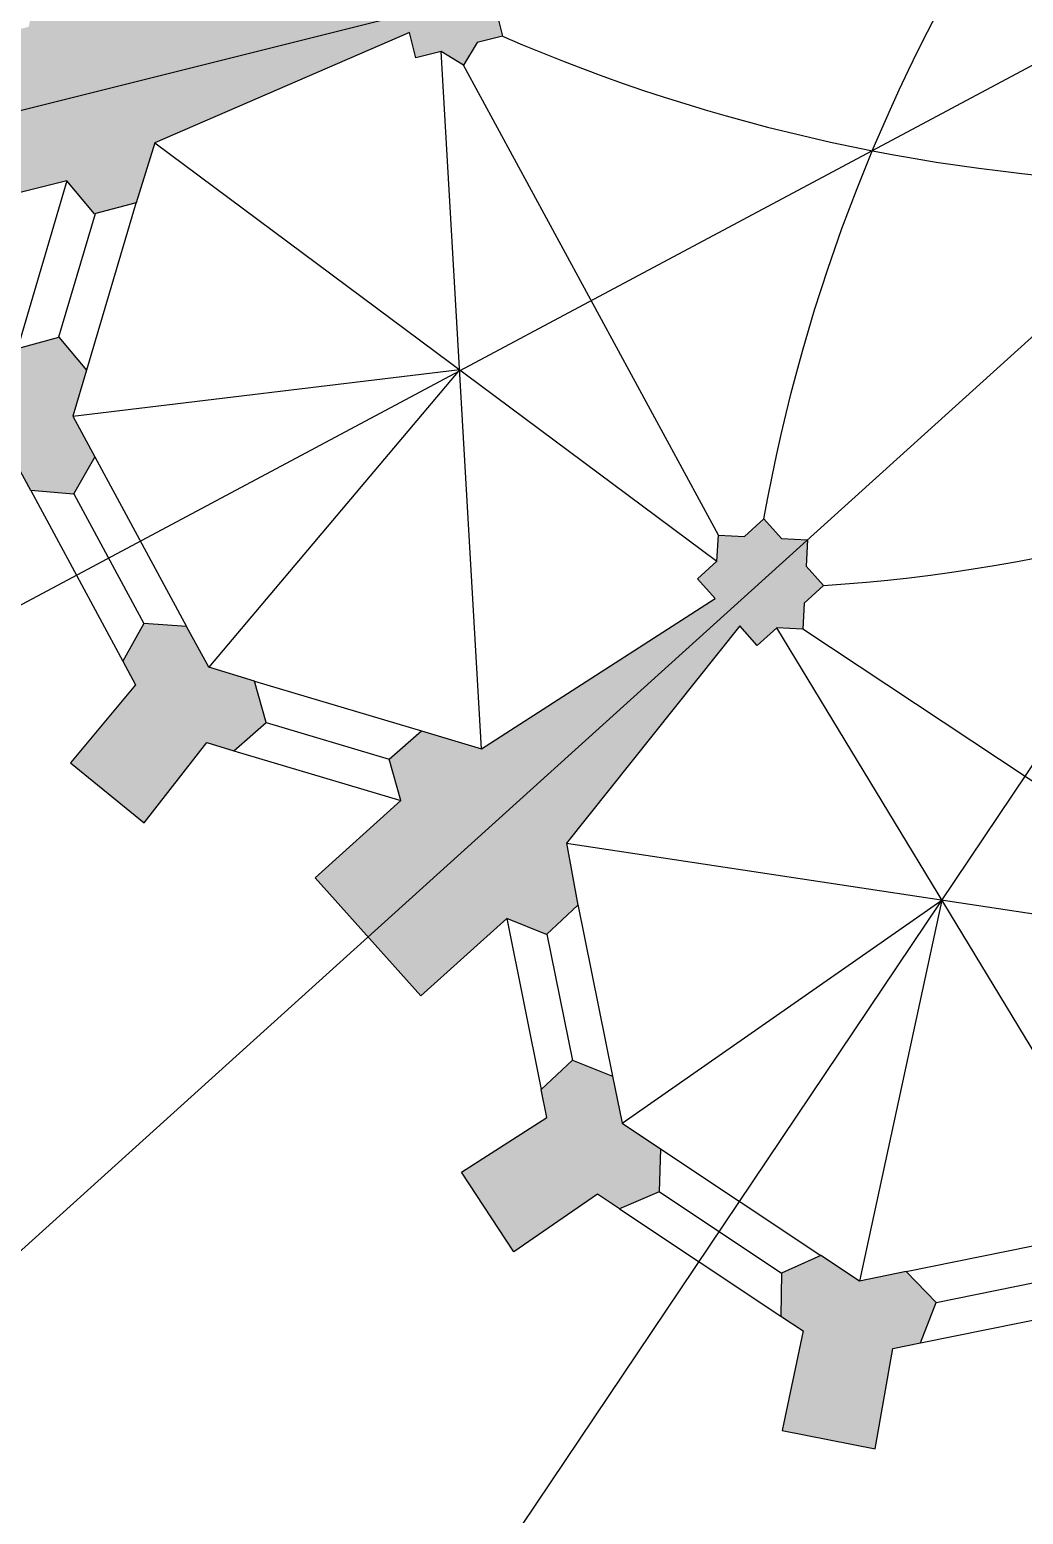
# Model space of a CAD drawing. Extents: x 309 to 370, y -277 to -28.
# Drawn here: x 325.39 to 336.54, y -181.43 to -164.76 of the extents above; entities that cross this region are included whole.
import ezdxf

# ---------------------------------------------------------------- set-up
doc = ezdxf.new("R2010")
doc.units = 0
for name, color, linetype in [('BASE_PLAN', 7, 'CONTINUOUS'), ('LINE_OF_SYMMETRY', 7, 'CONTINUOUS'), ('POCHE', 7, 'CONTINUOUS'), ('VAULT_LINES', 7, 'CONTINUOUS')]:
    doc.layers.add(name, color=color, linetype=linetype)

# ---------------------------------------------------------------- blocks, each defined once
blk = doc.blocks.new('*U8')
at = {"layer": 'POCHE', "linetype": 'CONTINUOUS'}
for points in [[(334.269, -180.571), (334.069, -178.611), (334.269, -178.521)], [(334.269, -180.571), (334.269, -178.521), (334.702, -180.656)], [(334.702, -180.656), (334.269, -178.521), (334.702, -178.809)], [(334.069, -179.367), (333.829, -178.718), (334.069, -178.611)], [(334.069, -180.532), (334.069, -178.611), (334.269, -180.571)], [(333.829, -179.208), (333.82, -179.202), (333.829, -178.718)], [(333.829, -179.208), (333.829, -178.718), (334.069, -179.367)], [(334.879, -180.691), (334.702, -178.809), (334.879, -178.773)], [(334.702, -180.656), (334.702, -178.809), (334.879, -180.691)], [(335.079, -179.565), (334.879, -178.773), (335.079, -178.732)], [(334.879, -180.691), (334.879, -178.773), (335.079, -179.565)], [(335.227, -179.535), (335.079, -178.732), (335.227, -178.702)], [(335.079, -179.565), (335.079, -178.732), (335.227, -179.535)], [(335.227, -179.535), (335.227, -178.702), (335.389, -179.502)], [(335.389, -179.502), (335.227, -178.702), (335.389, -178.87)], [(335.389, -179.502), (335.389, -178.87), (335.562, -179.05)], [(334.069, -180.532), (333.833, -180.486), (334.069, -179.367)]]:
    blk.add_solid(points, dxfattribs=at)
blk = doc.blocks.new('*U10')
at = {"layer": 'POCHE', "linetype": 'CONTINUOUS'}
for points in [[(325.25, -169.67), (325.159, -168.641), (325.25, -168.336)], [(325.257, -169.669), (325.25, -168.336), (325.257, -168.334)], [(325.25, -169.67), (325.25, -168.336), (325.257, -169.669)], [(325.399, -169.932), (325.257, -168.334), (325.399, -168.295)], [(325.257, -169.669), (325.257, -168.334), (325.399, -169.932)], [(325.715, -169.959), (325.399, -168.295), (325.715, -168.21)], [(325.399, -169.932), (325.399, -168.295), (325.715, -169.959)], [(325.715, -169.959), (325.715, -168.21), (325.873, -169.973)], [(325.873, -169.973), (325.715, -168.21), (325.873, -168.398)], [(325.873, -169.096), (325.873, -168.398), (326.026, -168.581)], [(325.159, -169.68), (324.125, -168.724), (325.159, -168.641)], [(325.159, -169.68), (325.159, -168.641), (325.25, -169.67)], [(324.125, -169.796), (324.024, -168.732), (324.125, -168.724)], [(324.125, -169.796), (324.125, -168.724), (325.159, -169.68)], [(325.873, -169.973), (325.873, -169.096), (325.879, -169.973)], [(325.879, -169.973), (325.873, -169.096), (325.879, -169.108)], [(325.879, -169.973), (325.879, -169.108), (326.12, -169.554)]]:
    blk.add_solid(points, dxfattribs=at)
blk = doc.blocks.new('*U11')
at = {"layer": 'POCHE', "linetype": 'CONTINUOUS'}
for points in [[(326.668, -173.659), (326.577, -171.591), (326.668, -171.426)], [(326.668, -173.659), (326.668, -171.426), (326.673, -173.662)], [(326.673, -173.662), (326.668, -171.426), (326.673, -171.426)], [(326.673, -173.662), (326.673, -171.426), (327.149, -173.053)], [(327.149, -173.053), (326.673, -171.426), (327.149, -171.46)], [(327.149, -173.053), (327.149, -171.46), (327.376, -172.763)], [(327.376, -172.763), (327.149, -171.46), (327.376, -171.879)], [(326.577, -172.112), (326.434, -171.849), (326.577, -171.591)], [(326.577, -173.584), (326.577, -171.591), (326.668, -173.659)], [(327.376, -172.763), (327.376, -171.879), (327.397, -172.769)], [(327.397, -172.769), (327.376, -171.879), (327.397, -171.917)], [(327.397, -172.769), (327.397, -171.917), (327.679, -172.853)], [(327.679, -172.853), (327.397, -171.917), (327.679, -172.002)], [(327.679, -172.853), (327.679, -172.002), (327.911, -172.651)], [(327.911, -172.651), (327.679, -172.002), (327.911, -172.071)], [(326.577, -173.584), (325.846, -172.989), (326.577, -172.112)], [(327.911, -172.651), (327.911, -172.071), (328.043, -172.536)]]:
    blk.add_solid(points, dxfattribs=at)
blk = doc.blocks.new('*U12')
at = {"layer": 'POCHE', "linetype": 'CONTINUOUS'}
for points in [[(333.556, -171.671), (333.412, -170.448), (333.556, -170.318)], [(333.63, -171.604), (333.556, -170.318), (333.63, -170.251)], [(333.556, -171.671), (333.556, -170.318), (333.63, -171.604)], [(333.63, -171.604), (333.63, -170.251), (333.774, -171.474)], [(333.774, -171.474), (333.63, -170.251), (333.774, -170.412)], [(333.119, -171.754), (333.103, -170.727), (333.119, -170.433)], [(333.119, -171.754), (333.119, -170.433), (333.359, -171.453)], [(333.359, -171.453), (333.119, -170.433), (333.359, -170.445)], [(333.359, -171.453), (333.359, -170.445), (333.412, -171.511)], [(333.412, -171.511), (333.359, -170.445), (333.412, -170.448)], [(333.412, -171.511), (333.412, -170.448), (333.556, -171.671)], [(333.774, -171.474), (333.774, -170.412), (333.826, -171.477)], [(333.826, -171.477), (333.774, -170.412), (333.826, -170.47)], [(333.826, -171.477), (333.826, -170.47), (334.067, -171.49)], [(334.067, -171.49), (333.826, -170.47), (334.067, -170.483)], [(334.067, -171.49), (334.067, -170.483), (334.082, -171.196)], [(334.082, -171.196), (334.067, -170.483), (334.082, -170.483)], [(334.082, -171.196), (334.082, -170.483), (334.104, -171.176)], [(334.104, -171.176), (334.082, -170.483), (334.104, -170.485)], [(334.104, -170.78), (334.104, -170.485), (334.119, -170.485)], [(333.082, -171.143), (332.885, -170.924), (333.082, -170.747)], [(333.103, -171.773), (333.082, -170.747), (333.103, -170.727)], [(333.082, -171.801), (333.082, -170.747), (333.103, -171.773)], [(333.103, -171.773), (333.103, -170.727), (333.119, -171.754)], [(334.104, -171.176), (334.104, -170.78), (334.3, -170.998)], [(333.082, -171.801), (331.413, -172.217), (333.082, -171.143)], [(331.413, -173.892), (331.413, -172.217), (333.082, -171.801)], [(331.413, -174.708), (331.19, -172.361), (331.413, -172.217)], [(331.19, -174.917), (330.743, -172.649), (331.19, -172.361)], [(331.19, -174.917), (331.19, -172.361), (331.413, -174.708)], [(329.78, -175.606), (329.555, -172.831), (329.78, -172.635)], [(329.786, -175.601), (329.78, -172.635), (329.786, -172.629)], [(329.78, -175.606), (329.78, -172.635), (329.786, -175.601)], [(329.786, -175.601), (329.786, -172.629), (330.461, -174.991)], [(330.461, -174.991), (329.786, -172.629), (330.461, -172.831)], [(330.743, -174.736), (330.461, -172.831), (330.743, -172.649)], [(330.743, -174.736), (330.743, -172.649), (331.19, -174.917)], [(329.555, -173.412), (329.422, -172.947), (329.555, -172.831)], [(329.555, -175.355), (329.555, -172.831), (329.78, -175.606)], [(330.461, -174.991), (330.461, -172.831), (330.743, -174.736)], [(329.555, -175.355), (329.186, -173.745), (329.555, -173.412)], [(329.186, -174.944), (328.592, -174.282), (329.186, -173.745)], [(329.186, -174.944), (329.186, -173.745), (329.555, -175.355)], [(331.413, -174.708), (331.413, -173.892), (331.542, -174.587)]]:
    blk.add_solid(points, dxfattribs=at)
blk = doc.blocks.new('*U13')
at = {"layer": 'POCHE', "linetype": 'CONTINUOUS'}
for points in [[(331.483, -178.023), (331.194, -176.599), (331.483, -176.328)], [(331.483, -178.023), (331.483, -176.328), (331.761, -177.832)], [(331.761, -177.832), (331.483, -176.328), (331.761, -176.44)], [(331.761, -177.832), (331.761, -176.44), (331.931, -177.945)], [(331.931, -177.945), (331.761, -176.44), (331.931, -176.509)], [(331.931, -177.945), (331.931, -176.509), (332.009, -177.997)], [(332.009, -177.997), (331.931, -176.509), (332.009, -176.899)], [(331.194, -176.971), (331.131, -176.658), (331.194, -176.599)], [(331.194, -178.222), (331.194, -176.599), (331.483, -178.023)], [(331.194, -178.222), (330.821, -177.21), (331.194, -176.971)], [(332.009, -177.997), (332.009, -176.899), (332.037, -177.985)], [(332.037, -177.985), (332.009, -176.899), (332.037, -177.036)], [(332.037, -177.985), (332.037, -177.036), (332.453, -177.808)], [(332.453, -177.808), (332.037, -177.036), (332.453, -177.313)], [(330.821, -178.478), (330.234, -177.586), (330.821, -177.21)], [(330.821, -178.478), (330.821, -177.21), (331.194, -178.222)], [(332.453, -177.808), (332.453, -177.313), (332.469, -177.324)]]:
    blk.add_solid(points, dxfattribs=at)
blk = doc.blocks.new('*U14')
at = {"layer": 'POCHE', "linetype": 'CONTINUOUS'}
for points in [[(329.916, -165.027), (329.765, -164.028), (329.916, -163.776)], [(329.916, -165.027), (329.916, -163.776), (330.008, -165.004)], [(330.008, -165.004), (329.916, -163.776), (330.008, -163.831)], [(330.008, -165.004), (330.008, -163.831), (330.168, -165.101)], [(330.168, -165.101), (330.008, -163.831), (330.168, -163.927)], [(330.259, -165.156), (330.168, -163.927), (330.259, -163.905)], [(330.168, -165.101), (330.168, -163.927), (330.259, -165.156)], [(330.41, -164.903), (330.259, -163.905), (330.41, -163.867)], [(330.259, -165.156), (330.259, -163.905), (330.41, -164.903)], [(330.453, -164.893), (330.41, -163.867), (330.453, -163.856)], [(330.41, -164.903), (330.41, -163.867), (330.453, -164.893)], [(330.453, -164.893), (330.453, -163.856), (330.524, -164.875)], [(330.524, -164.875), (330.453, -163.856), (330.524, -164.142)], [(325.806, -166.456), (325.477, -164.253), (325.806, -164.177)], [(325.947, -166.624), (325.806, -164.177), (325.947, -164.145)], [(325.806, -166.456), (325.806, -164.177), (325.947, -166.624)], [(325.947, -166.624), (325.947, -164.145), (326.116, -166.826)], [(326.116, -166.826), (325.947, -164.145), (326.116, -164.312)], [(329.552, -164.385), (329.481, -164.099), (329.552, -164.082)], [(329.652, -164.789), (329.552, -164.082), (329.652, -164.057)], [(329.552, -164.833), (329.552, -164.082), (329.652, -164.789)], [(329.723, -165.075), (329.652, -164.057), (329.723, -164.039)], [(329.652, -164.789), (329.652, -164.057), (329.723, -165.075)], [(329.765, -165.065), (329.723, -164.039), (329.765, -164.028)], [(329.723, -165.075), (329.723, -164.039), (329.765, -165.065)], [(329.765, -165.065), (329.765, -164.028), (329.916, -165.027)], [(330.524, -164.875), (330.524, -164.142), (330.624, -164.85)], [(330.624, -164.85), (330.524, -164.142), (330.624, -164.202)], [(325.477, -166.538), (325.376, -164.727), (325.477, -164.253)], [(325.477, -166.538), (325.477, -164.253), (325.806, -166.456)], [(326.116, -166.826), (326.116, -164.312), (326.448, -166.737)], [(326.448, -166.737), (326.116, -164.312), (326.448, -164.64)], [(330.624, -164.546), (330.624, -164.202), (330.775, -164.294)], [(329.552, -164.833), (326.793, -164.612), (329.552, -164.385)], [(326.581, -166.701), (326.448, -164.64), (326.581, -164.629)], [(326.448, -166.737), (326.448, -164.64), (326.581, -166.701)], [(326.793, -166.027), (326.581, -164.629), (326.793, -164.612)], [(326.581, -166.701), (326.581, -164.629), (326.793, -166.027)], [(326.793, -166.027), (326.793, -164.612), (329.552, -164.833)], [(330.624, -164.85), (330.624, -164.546), (330.695, -164.832)], [(325.376, -166.563), (324.549, -164.934), (325.376, -164.727)], [(325.376, -166.563), (325.376, -164.727), (325.477, -166.538)], [(324.334, -165.906), (324.119, -165.041), (324.334, -164.987)], [(324.549, -166.77), (324.334, -164.987), (324.549, -164.934)], [(324.334, -165.906), (324.334, -164.987), (324.549, -166.77)], [(324.549, -166.77), (324.549, -164.934), (325.376, -166.563)]]:
    blk.add_solid(points, dxfattribs=at)

msp = doc.modelspace()

# ---------------------------------------------------------------- linework, layer by layer
at = {"layer": 'BASE_PLAN'}
for p, q in [((330.624, -164.546), (330.695, -164.832)), ((329.652, -164.789), (326.793, -166.027)), ((329.723, -165.075), (329.652, -164.789)), ((330.695, -164.832), (330.41, -164.903)), ((330.008, -165.004), (329.723, -165.075)), ((330.259, -165.156), (330.008, -165.004)), ((330.41, -164.903), (330.259, -165.156)), ((326.793, -166.027), (326.581, -166.701)), ((325.806, -166.456), (324.549, -166.77)), ((325.806, -166.456), (325.25, -168.336)), ((326.116, -166.826), (325.806, -166.456)), ((326.121, -166.825), (325.711, -168.211)), ((326.583, -166.694), (326.026, -168.581)), ((326.581, -166.701), (326.116, -166.826)), ((325.25, -168.336), (325.715, -168.21)), ((325.715, -168.21), (326.026, -168.581)), ((326.026, -168.581), (325.873, -169.096)), ((325.873, -169.096), (326.12, -169.554)), ((325.399, -169.932), (325.257, -169.669)), ((326.12, -169.554), (325.879, -169.973)), ((326.12, -169.554), (327.149, -171.46)), ((325.399, -169.932), (326.434, -171.849)), ((325.879, -169.973), (325.399, -169.932)), ((325.882, -169.969), (326.668, -171.426)), ((333.412, -170.448), (333.63, -170.251)), ((333.63, -170.251), (333.826, -170.47)), ((333.103, -170.727), (333.119, -170.433)), ((333.119, -170.433), (333.412, -170.448)), ((333.826, -170.47), (334.119, -170.485)), ((334.119, -170.485), (334.104, -170.78)), ((332.885, -170.924), (333.103, -170.727)), ((334.104, -170.78), (334.3, -170.998)), ((333.082, -171.143), (332.885, -170.924)), ((334.3, -170.998), (334.082, -171.196)), ((330.461, -172.831), (333.082, -171.143)), ((334.082, -171.196), (334.067, -171.49)), ((326.668, -171.426), (326.434, -171.849)), ((327.149, -171.46), (326.668, -171.426)), ((327.397, -171.917), (327.149, -171.46)), ((333.359, -171.453), (331.413, -173.892)), ((333.556, -171.671), (333.359, -171.453)), ((333.774, -171.474), (333.556, -171.671)), ((334.067, -171.49), (333.774, -171.474)), ((326.434, -171.849), (326.577, -172.112)), ((327.911, -172.071), (327.397, -171.917)), ((326.577, -172.112), (325.846, -172.989)), ((328.043, -172.536), (327.911, -172.071)), ((327.911, -172.071), (329.786, -172.629)), ((327.679, -172.853), (328.043, -172.536)), ((328.043, -172.536), (329.422, -172.947)), ((329.422, -172.947), (329.786, -172.629)), ((329.786, -172.629), (330.461, -172.831)), ((326.673, -173.662), (327.376, -172.763)), ((327.376, -172.763), (327.679, -172.853)), ((327.679, -172.853), (329.555, -173.412)), ((325.846, -172.989), (326.673, -173.662)), ((329.555, -173.412), (329.422, -172.947)), ((328.592, -174.282), (329.555, -173.412)), ((331.413, -173.892), (331.542, -174.587)), ((329.78, -175.606), (328.592, -174.282)), ((331.542, -174.587), (331.19, -174.917)), ((331.541, -174.581), (331.931, -176.509)), ((330.743, -174.736), (329.78, -175.606)), ((331.19, -174.917), (330.743, -174.736)), ((330.743, -174.736), (331.131, -176.658)), ((331.193, -174.914), (331.48, -176.331)), ((331.131, -176.658), (331.483, -176.328)), ((331.483, -176.328), (331.931, -176.509)), ((331.931, -176.509), (332.037, -177.036)), ((331.194, -176.971), (331.131, -176.658)), ((330.234, -177.586), (331.194, -176.971)), ((332.037, -177.036), (332.469, -177.324)), ((332.469, -177.324), (332.453, -177.808)), ((332.469, -177.324), (334.269, -178.521)), ((330.821, -178.478), (330.234, -177.586)), ((331.761, -177.832), (330.821, -178.478)), ((332.009, -177.997), (331.761, -177.832)), ((332.453, -177.808), (332.009, -177.997)), ((332.453, -177.803), (333.829, -178.718)), ((332.009, -177.997), (333.82, -179.202)), ((335.227, -178.702), (337.145, -178.312)), ((334.269, -178.521), (333.829, -178.718)), ((334.702, -178.809), (334.269, -178.521)), ((333.829, -178.718), (333.82, -179.202)), ((335.227, -178.702), (334.702, -178.809)), ((335.562, -179.05), (335.227, -178.702)), ((335.562, -179.05), (336.972, -178.763)), ((335.389, -179.502), (335.562, -179.05)), ((335.389, -179.502), (337.306, -179.112)), ((333.82, -179.202), (334.069, -179.367)), ((334.069, -179.367), (333.833, -180.486)), ((335.079, -179.565), (335.389, -179.502)), ((334.879, -180.691), (335.079, -179.565)), ((333.833, -180.486), (334.879, -180.691))]:
    msp.add_line(p, q, dxfattribs=at)
at = {"layer": 'LINE_OF_SYMMETRY'}
for q in [(313.211, -168.689), (316.062, -176.143), (320.624, -182.683), (326.627, -187.921)]:
    msp.add_line((344.874, -160.765), q, dxfattribs=at)
at = {"layer": 'VAULT_LINES'}
for p, q in [((330.461, -172.831), (330.008, -165.004)), ((333.119, -170.433), (330.259, -165.156)), ((326.793, -166.027), (333.103, -170.727)), ((325.873, -169.096), (330.215, -168.575)), ((330.215, -168.575), (327.397, -171.917)), ((337.834, -178.171), (333.774, -171.474)), ((339.06, -174.802), (334.067, -171.49)), ((331.413, -173.892), (339.184, -175.069)), ((332.037, -177.036), (335.627, -174.53)), ((335.627, -174.53), (334.702, -178.809))]:
    msp.add_line(p, q, dxfattribs=at)
at = {"layer": 'VAULT_LINES', "extrusion": (0, 0, -1)}
msp.add_arc((-352.956, -173.695), 19.63, 10.1053, 32.6495, dxfattribs=at)
at = {"layer": 'VAULT_LINES'}
for centre, radius, start, end in [((338.736, -146.194), 20.299, 246.663, 268.5373), ((333.093, -152.337), 18.7, 273.7025, 297.3113)]:
    msp.add_arc(centre, radius, start, end, dxfattribs=at)

# ---------------------------------------------------------------- block references
at = {"layer": 'POCHE'}
for name in ['*U14', '*U10', '*U12', '*U11', '*U13', '*U8']:
    msp.add_blockref(name, (0, 0), dxfattribs=at)

doc.saveas('drawing.dxf')
